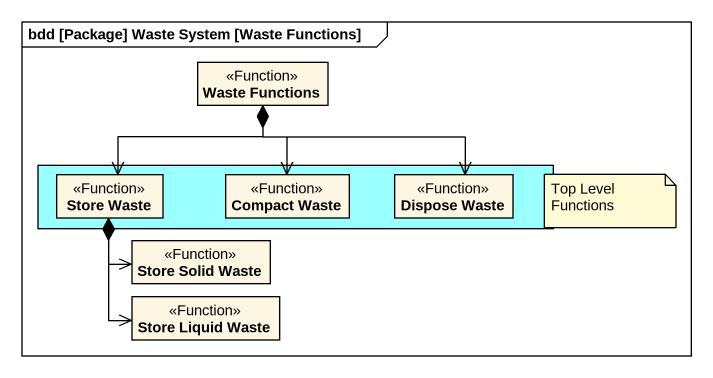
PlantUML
@startuml
mainframe bdd [Package] Waste System [Waste Functions]
hide circle
hide empty members
class "Waste Functions" as Waste_Functions <<Function>>
rectangle " " as rectangle1 #99FFFF {
  class "Store Waste" as Store_Waste <<Function>>
  class "Compact Waste" as Compact_Waste <<Function>>
  class "Dispose Waste" as Dispose_Waste <<Function>>
}
class "Store Solid Waste" as Store_Solid_Waste <<Function>>
class "Store Liquid Waste" as Store_Liquid_Waste <<Function>>
Waste_Functions *--> Store_Waste
Waste_Functions *--> Compact_Waste
Waste_Functions *-right-> Dispose_Waste
Store_Waste *--> Store_Solid_Waste
Store_Waste *--> Store_Liquid_Waste
note as N1
  Top Level Functions
end note
@enduml
